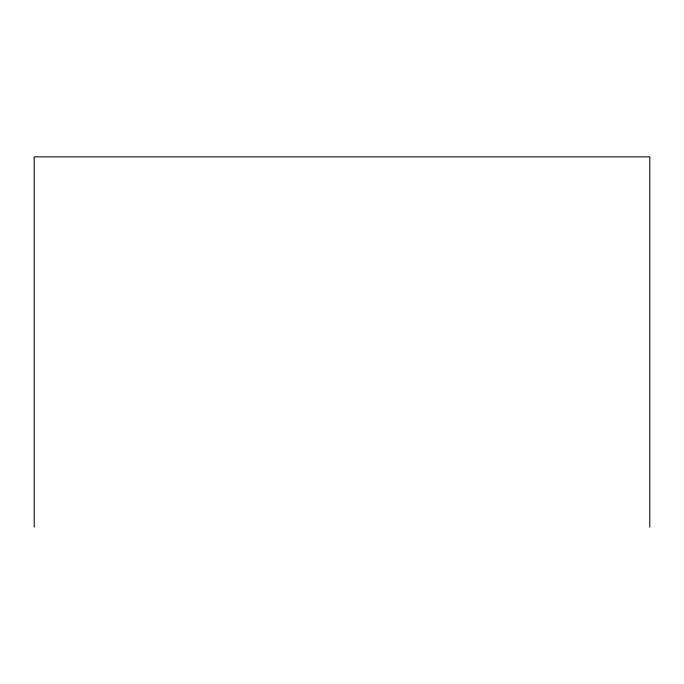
<?xml version="1.0" encoding="UTF-8"?>
<svg xmlns="http://www.w3.org/2000/svg" width="684" height="684" viewBox="0 0 684 684"><rect width="100%" height="100%" fill="white"/><g stroke="black" fill="none" stroke-linecap="round" stroke-linejoin="round"><path stroke-width="1.03" d="M649.8 527.133L649.8 156.867L34.2 156.867L34.2 527.133"/></g></svg>
